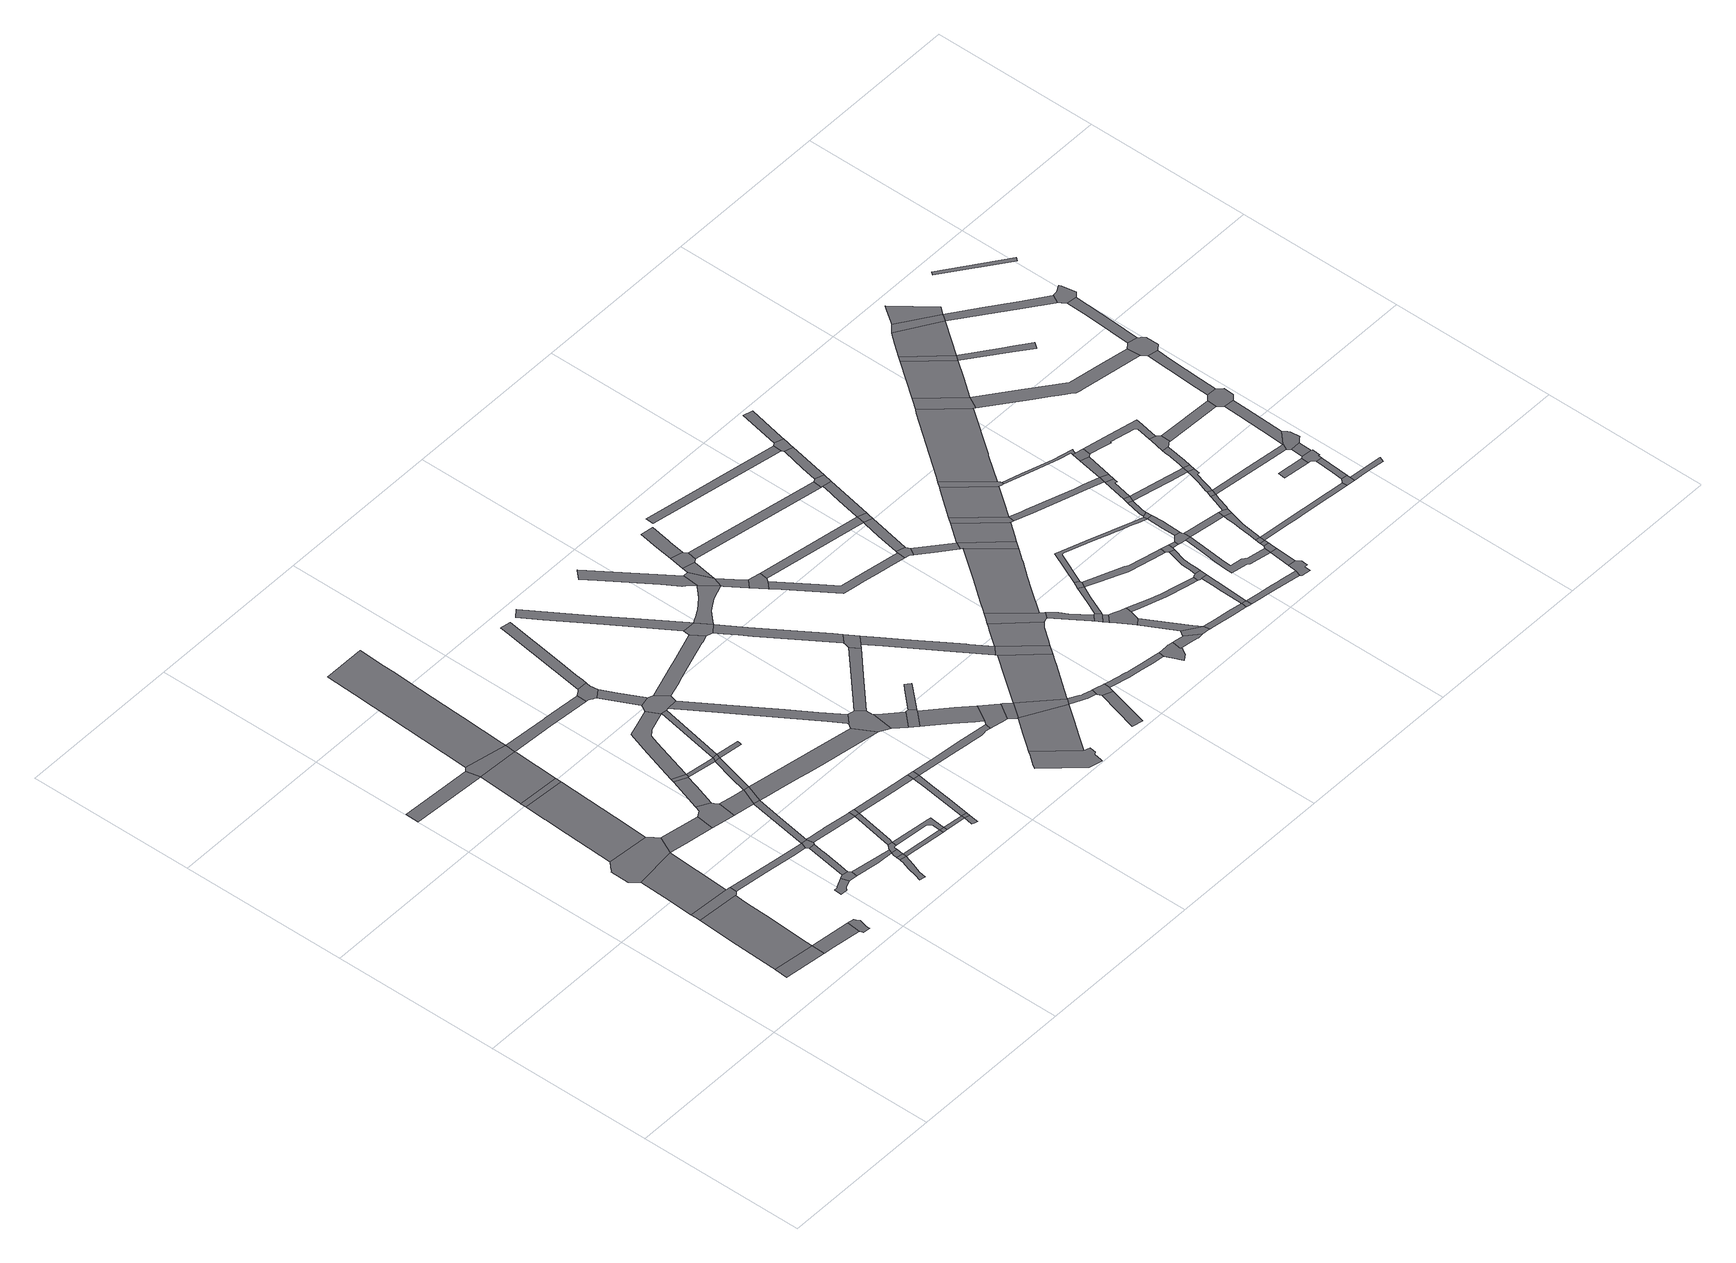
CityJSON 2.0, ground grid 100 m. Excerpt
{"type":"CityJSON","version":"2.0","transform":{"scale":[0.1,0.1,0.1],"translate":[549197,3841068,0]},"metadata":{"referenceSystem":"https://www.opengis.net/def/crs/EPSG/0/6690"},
"CityObjects":{
"road1":{"type":"Road","geometry":[{"type":"MultiSurface","lod":"1","boundaries":[[[0,1,2,3]]]}]},
"road2":{"type":"Road","attributes":{"RoadStructureAttribute.sectionType":"1"},"geometry":[{"type":"MultiSurface","lod":"1","boundaries":[[[4,5,6,0,3,7,8,9,10,11,12]]]}]},
"road3":{"type":"Road","geometry":[{"type":"MultiSurface","lod":"1","boundaries":[[[13,14,4,12,15,16,17,18,19,20,21]]]}]},
"road4":{"type":"Road","attributes":{"RoadStructureAttribute.sectionType":"1"},"geometry":[{"type":"MultiSurface","lod":"1","boundaries":[[[22,3,2,23,24,25]]]}]},
"road5":{"type":"Road","attributes":{"RoadStructureAttribute.sectionType":"1"},"geometry":[{"type":"MultiSurface","lod":"1","boundaries":[[[26,27,28,29,30,13,21]]]}]},
"road6":{"type":"Road","geometry":[{"type":"MultiSurface","lod":"1","boundaries":[[[31,32,25,24,33,34,35,36,37]]]}]},
"road7":{"type":"Road","geometry":[{"type":"MultiSurface","lod":"1","boundaries":[[[38,39,40,41,42,43,29,28,44,45,46,47]]]}]},
"road8":{"type":"Road","attributes":{"RoadStructureAttribute.sectionType":"1"},"geometry":[{"type":"MultiSurface","lod":"1","boundaries":[[[48,49,50,51,52,53]]]}]},
"road9":{"type":"Road","attributes":{"RoadStructureAttribute.sectionType":"1"},"geometry":[{"type":"MultiSurface","lod":"1","boundaries":[[[54,55,56,57,38,47,58,59,60]]]}]},
"road10":{"type":"Road","attributes":{"RoadStructureAttribute.sectionType":"1"},"geometry":[{"type":"MultiSurface","lod":"1","boundaries":[[[61,62,19,18,63,64,65,66,67]]]}]},
"road11":{"type":"Road","geometry":[{"type":"MultiSurface","lod":"1","boundaries":[[[68,69,70,71,72,73,74,75]]]}]},
"road12":{"type":"Road","geometry":[{"type":"MultiSurface","lod":"1","boundaries":[[[76,54,60,77]]]}]},
"road13":{"type":"Road","attributes":{"RoadStructureAttribute.sectionType":"1"},"geometry":[{"type":"MultiSurface","lod":"1","boundaries":[[[44,28,78,79,80,81]]]}]},
"road14":{"type":"Road","attributes":{"RoadStructureAttribute.sectionType":"1"},"geometry":[{"type":"MultiSurface","lod":"1","boundaries":[[[52,82,76,77,83,84]]]}]},
"road15":{"type":"Road","geometry":[{"type":"MultiSurface","lod":"1","boundaries":[[[85,68,75,86,87,88,89,90,91]]]}]},
"road16":{"type":"Road","geometry":[{"type":"MultiSurface","lod":"1","boundaries":[[[92,93,53,52,84,94]]]}]},
"road17":{"type":"Road","attributes":{"RoadStructureAttribute.sectionType":"1"},"geometry":[{"type":"MultiSurface","lod":"1","boundaries":[[[95,96,97,98,99,100,85,91]]]}]},
"road18":{"type":"Road","geometry":[{"type":"MultiSurface","lod":"1","boundaries":[[[67,66,101,100,99,102,103,104,105]]]}]},
"road19":{"type":"Road","geometry":[{"type":"MultiSurface","lod":"1","boundaries":[[[106,107,108,109,81,80,110,111,112,113,114,115]]]}]},
"road20":{"type":"Road","attributes":{"RoadStructureAttribute.sectionType":"1"},"geometry":[{"type":"MultiSurface","lod":"1","boundaries":[[[116,88,87,117,118,119]]]}]},
"road21":{"type":"Road","attributes":{"RoadStructureAttribute.sectionType":"1"},"geometry":[{"type":"MultiSurface","lod":"1","boundaries":[[[120,121,122,123,124,125,126,127,128,129,130,131]]]}]},
"road22":{"type":"Road","attributes":{"RoadStructureAttribute.sectionType":"1"},"geometry":[{"type":"MultiSurface","lod":"1","boundaries":[[[132,67,105,133,134]]]}]},
"road23":{"type":"Road","attributes":{"RoadStructureAttribute.sectionType":"1"},"geometry":[{"type":"MultiSurface","lod":"1","boundaries":[[[135,136,137,138,92,94,139,140,141,142,143,144,145]]]}]},
"road24":{"type":"Road","geometry":[{"type":"MultiSurface","lod":"1","boundaries":[[[146,120,131,147]]]}]},
"road25":{"type":"Road","attributes":{"RoadStructureAttribute.sectionType":"1"},"geometry":[{"type":"MultiSurface","lod":"1","boundaries":[[[148,106,115,149,150,151]]]}]},
"road26":{"type":"Road","attributes":{"RoadStructureAttribute.sectionType":"1"},"geometry":[{"type":"MultiSurface","lod":"1","boundaries":[[[118,152,153,146,147,154,155]]]}]},
"road27":{"type":"Road","attributes":{"RoadStructureAttribute.sectionType":"1"},"geometry":[{"type":"MultiSurface","lod":"1","boundaries":[[[156,157,112,111,132,158]]]}]},
"road28":{"type":"Road","geometry":[{"type":"MultiSurface","lod":"1","boundaries":[[[159,119,118,155,160,161,162,163]]]}]},
"road29":{"type":"Road","attributes":{"RoadStructureAttribute.sectionType":"1"},"geometry":[{"type":"MultiSurface","lod":"1","boundaries":[[[164,165,166,167,168,169,170,171,105,104,172,173,174,175,176,177,178,179]]]}]},
"road30":{"type":"Road","geometry":[{"type":"MultiSurface","lod":"1","boundaries":[[[180,148,151,181,182]]]}]},
"road31":{"type":"Road","geometry":[{"type":"MultiSurface","lod":"1","boundaries":[[[158,132,134,183,184]]]}]},
"road32":{"type":"Road","attributes":{"RoadStructureAttribute.sectionType":"1"},"geometry":[{"type":"MultiSurface","lod":"1","boundaries":[[[178,159,163,185,186]]]}]},
"road33":{"type":"Road","attributes":{"RoadStructureAttribute.sectionType":"1"},"geometry":[{"type":"MultiSurface","lod":"1","boundaries":[[[147,131,187,188]]]}]},
"road34":{"type":"Road","attributes":{"RoadStructureAttribute.sectionType":"1"},"geometry":[{"type":"MultiSurface","lod":"1","boundaries":[[[189,190,191,94,84,192,193,194]]]}]},
"road35":{"type":"Road","attributes":{"RoadStructureAttribute.sectionType":"1"},"geometry":[{"type":"MultiSurface","lod":"1","boundaries":[[[195,196,197,163,162,198,199,188,200]]]}]},
"road36":{"type":"Road","attributes":{"RoadStructureAttribute.sectionType":"1"},"geometry":[{"type":"MultiSurface","lod":"1","boundaries":[[[201,182,181,202,203,204]]]}]},
"road37":{"type":"Road","geometry":[{"type":"MultiSurface","lod":"1","boundaries":[[[179,178,186,205]]]}]},
"road38":{"type":"Road","attributes":{"RoadStructureAttribute.sectionType":"1"},"geometry":[{"type":"MultiSurface","lod":"1","boundaries":[[[203,206,207,184,183,208]]]}]},
"road39":{"type":"Road","attributes":{"RoadStructureAttribute.sectionType":"1"},"geometry":[{"type":"MultiSurface","lod":"1","boundaries":[[[209,210,211,212,213,180,182,214,215,216,217,218,219,220,221]]]}]},
"road40":{"type":"Road","geometry":[{"type":"MultiSurface","lod":"1","boundaries":[[[188,187,222,200]]]}]},
"road41":{"type":"Road","geometry":[{"type":"MultiSurface","lod":"1","boundaries":[[[223,204,203,208]]]}]},
"road42":{"type":"Road","attributes":{"RoadStructureAttribute.sectionType":"1"},"geometry":[{"type":"MultiSurface","lod":"1","boundaries":[[[200,222,224,225]]]}]},
"road43":{"type":"Road","geometry":[{"type":"MultiSurface","lod":"1","boundaries":[[[226,227,228,223,208]]]}]},
"road44":{"type":"Road","attributes":{"RoadStructureAttribute.sectionType":"1"},"geometry":[{"type":"MultiSurface","lod":"1","boundaries":[[[229,230,231,205,186,232,233,234,235,236,237,238]]]}]},
"road45":{"type":"Road","geometry":[{"type":"MultiSurface","lod":"1","boundaries":[[[224,239,240,241,242,243,244]]]}]},
"road46":{"type":"Road","attributes":{"RoadStructureAttribute.sectionType":"1"},"geometry":[{"type":"MultiSurface","lod":"1","boundaries":[[[245,204,223,246]]]}]},
"road47":{"type":"Road","geometry":[{"type":"MultiSurface","lod":"1","boundaries":[[[225,224,244,247]]]}]},
"road48":{"type":"Road","attributes":{"RoadStructureAttribute.sectionType":"1"},"geometry":[{"type":"MultiSurface","lod":"1","boundaries":[[[248,249,250,183,134,251,252,253,254,255,256,257,258,259]]]}]},
"road49":{"type":"Road","geometry":[{"type":"MultiSurface","lod":"1","boundaries":[[[260,261,262,263,264,194,193,265,266,267,268,269,270]]]}]},
"road50":{"type":"Road","attributes":{"RoadStructureAttribute.sectionType":"1"},"geometry":[{"type":"MultiSurface","lod":"1","boundaries":[[[237,271,225,247,272,273,274]]]}]},
"road51":{"type":"Road","attributes":{"RoadStructureAttribute.sectionType":"1"},"geometry":[{"type":"MultiSurface","lod":"1","boundaries":[[[275,276,270,269,277,278,279]]]}]},
"road52":{"type":"Road","geometry":[{"type":"MultiSurface","lod":"1","boundaries":[[[280,279,278,281,282,209,221,283,245,246,284,285,286,287,288,289]]]}]},
"road53":{"type":"Road","geometry":[{"type":"MultiSurface","lod":"1","boundaries":[[[238,237,274,290]]]}]},
"road54":{"type":"Road","attributes":{"RoadStructureAttribute.sectionType":"1"},"geometry":[{"type":"MultiSurface","lod":"1","boundaries":[[[291,292,262,261,293,294,295,296,297]]]}]},
"road55":{"type":"Road","attributes":{"RoadStructureAttribute.sectionType":"1"},"geometry":[{"type":"MultiSurface","lod":"1","boundaries":[[[298,299,300,285,284,301,302,303,304,305,306,307]]]}]},
"road56":{"type":"Road","geometry":[{"type":"MultiSurface","lod":"1","boundaries":[[[308,309,307,306,310,259,258,311,312,313,314,315,316,317]]]}]},
"road57":{"type":"Road","attributes":{"RoadStructureAttribute.sectionType":"1"},"geometry":[{"type":"MultiSurface","lod":"1","boundaries":[[[318,319,320,321,322,290,274,323,324,325,326,327,328,329,330,331,332,333,334]]]}]},
"road58":{"type":"Road","attributes":{"RoadStructureAttribute.sectionType":"1"},"geometry":[{"type":"MultiSurface","lod":"1","boundaries":[[[335,336,337,289,288,338,339,340,341,342,343,344]]]}]},
"road59":{"type":"Road","attributes":{"RoadStructureAttribute.sectionType":"1"},"geometry":[{"type":"MultiSurface","lod":"1","boundaries":[[[345,314,313,346,347]]]}]},
"road60":{"type":"Road","geometry":[{"type":"MultiSurface","lod":"1","boundaries":[[[348,349,350,347,346,351,352,353]]]}]},
"road61":{"type":"Road","attributes":{"RoadStructureAttribute.sectionType":"1"},"geometry":[{"type":"MultiSurface","lod":"1","boundaries":[[[354,355,356,357,358,359,360,361,362,363,364,365]]]}]},
"road62":{"type":"Road","geometry":[{"type":"MultiSurface","lod":"1","boundaries":[[[366,367,368,369,370,371,372,373,374,375,376,377,378]]]}]},
"road63":{"type":"Road","attributes":{"RoadStructureAttribute.sectionType":"1"},"geometry":[{"type":"MultiSurface","lod":"1","boundaries":[[[379,380,352,351,381,382,383,384,385]]]}]},
"road64":{"type":"Road","geometry":[{"type":"MultiSurface","lod":"1","boundaries":[[[386,387,388,389,390,391,348,353]]]}]},
"road65":{"type":"Road","attributes":{"RoadStructureAttribute.sectionType":"1"},"geometry":[{"type":"MultiSurface","lod":"1","boundaries":[[[392,393,317,316,394,395,396]]]}]},
"road66":{"type":"Road","geometry":[{"type":"MultiSurface","lod":"1","boundaries":[[[364,397,398,335,344,399,400,401,402,365]]]}]},
"road67":{"type":"Road","attributes":{"RoadStructureAttribute.sectionType":"1"},"geometry":[{"type":"MultiSurface","lod":"1","boundaries":[[[385,384,403,334,333,404,405,406,407]]]}]},
"road68":{"type":"Road","attributes":{"RoadStructureAttribute.sectionType":"1"},"geometry":[{"type":"MultiSurface","lod":"1","boundaries":[[[408,409,410,366,378,411,412,413]]]}]},
"road69":{"type":"Road","geometry":[{"type":"MultiSurface","lod":"1","boundaries":[[[414,407,406,415,416,408,417]]]}]},
"road70":{"type":"Road","attributes":{"RoadStructureAttribute.sectionType":"1"},"geometry":[{"type":"MultiSurface","lod":"1","boundaries":[[[418,419,420,421,402,401,422,423,424,425,426,427]]]}]},
"road71":{"type":"Road","geometry":[{"type":"MultiSurface","lod":"1","boundaries":[[[417,408,413,428]]]}]},
"road72":{"type":"Road","attributes":{"RoadStructureAttribute.sectionType":"6"},"geometry":[{"type":"MultiSurface","lod":"1","boundaries":[[[429,430,431,432,433,434,435,436,365,402,437,438,439,440]]]}]},
"road73":{"type":"Road","attributes":{"RoadStructureAttribute.sectionType":"1"},"geometry":[{"type":"MultiSurface","lod":"1","boundaries":[[[441,442,443,444,445,446,429,447]]]}]},
"road74":{"type":"Road","geometry":[{"type":"MultiSurface","lod":"1","boundaries":[[[427,426,448,449,392,396,450,451]]]}]},
"road75":{"type":"Road","attributes":{"RoadStructureAttribute.sectionType":"1"},"geometry":[{"type":"MultiSurface","lod":"1","boundaries":[[[452,453,454,455,456,428,413,457,458,459,460,461,462,463,464]]]}]},
"road76":{"type":"Road","attributes":{"RoadStructureAttribute.sectionType":"1"},"geometry":[{"type":"MultiSurface","lod":"1","boundaries":[[[465,466,467,468]]]}]},
"road77":{"type":"Road","geometry":[{"type":"MultiSurface","lod":"1","boundaries":[[[469,447,429,440,470]]]}]},
"road78":{"type":"Road","attributes":{"RoadStructureAttribute.sectionType":"1"},"geometry":[{"type":"MultiSurface","lod":"1","boundaries":[[[471,472,473,417,428,474,475,476,477,478]]]}]},
"road79":{"type":"Road","attributes":{"RoadStructureAttribute.sectionType":"1"},"geometry":[{"type":"MultiSurface","lod":"1","boundaries":[[[479,480,481,482,483,451,450,484,485,486,487,488]]]}]},
"road80":{"type":"Road","attributes":{"RoadStructureAttribute.sectionType":"1"},"geometry":[{"type":"MultiSurface","lod":"1","boundaries":[[[489,469,470,490]]]}]},
"road81":{"type":"Road","attributes":{"RoadStructureAttribute.sectionType":"1"},"geometry":[{"type":"MultiSurface","lod":"1","boundaries":[[[491,470,440,492,493,494]]]}]},
"road82":{"type":"Road","geometry":[{"type":"MultiSurface","lod":"1","boundaries":[[[495,496,464,463,497,465,468,498,499,500]]]}]},
"road83":{"type":"Road","geometry":[{"type":"MultiSurface","lod":"1","boundaries":[[[494,493,501,502,503,504]]]}]},
"road84":{"type":"Road","geometry":[{"type":"MultiSurface","lod":"1","boundaries":[[[505,489,490,506,507,508]]]}]},
"road85":{"type":"Road","attributes":{"RoadStructureAttribute.sectionType":"1"},"geometry":[{"type":"MultiSurface","lod":"1","boundaries":[[[509,510,505,508,511,512,513,514]]]}]},
"road86":{"type":"Road","geometry":[{"type":"MultiSurface","lod":"1","boundaries":[[[488,487,471,478,515]]]}]},
"road87":{"type":"Road","attributes":{"RoadStructureAttribute.sectionType":"1"},"geometry":[{"type":"MultiSurface","lod":"1","boundaries":[[[516,517,518,519,520,521,522,523,524,500,499,525,526,527,528,529,530,531,532,533]]]}]},
"road88":{"type":"Road","attributes":{"RoadStructureAttribute.sectionType":"1"},"geometry":[{"type":"MultiSurface","lod":"1","boundaries":[[[534,535,536,537,538,488,515,539,540,541,542,543]]]}]},
"road89":{"type":"Road","attributes":{"RoadStructureAttribute.sectionType":"1"},"geometry":[{"type":"MultiSurface","lod":"1","boundaries":[[[544,545,546,502,501,547,548,549,550,551,552,553,554,555,556]]]}]},
"road90":{"type":"Road","geometry":[{"type":"MultiSurface","lod":"1","boundaries":[[[557,558,534,543,559,560,561,562]]]}]},
"road91":{"type":"Road","attributes":{"RoadStructureAttribute.sectionType":"1"},"geometry":[{"type":"MultiSurface","lod":"1","boundaries":[[[504,503,563,564]]]}]},
"road92":{"type":"Road","geometry":[{"type":"MultiSurface","lod":"1","boundaries":[[[565,566,567,568,569,570,533,532,571,572,573,574,575,576,577,578,579]]]}]},
"road93":{"type":"Road","attributes":{"RoadStructureAttribute.sectionType":"1"},"geometry":[{"type":"MultiSurface","lod":"1","boundaries":[[[507,506,580,581]]]}]},
"road94":{"type":"Road","attributes":{"RoadStructureAttribute.sectionType":"1"},"geometry":[{"type":"MultiSurface","lod":"1","boundaries":[[[582,583,584,560,559,585,586,587,588]]]}]},
"road95":{"type":"Road","geometry":[{"type":"MultiSurface","lod":"1","boundaries":[[[589,588,587,590,591,592]]]}]},
"road96":{"type":"Road","attributes":{"RoadStructureAttribute.sectionType":"1"},"geometry":[{"type":"MultiSurface","lod":"1","boundaries":[[[591,590,593,594]]]}]},
"road97":{"type":"Road","attributes":{"RoadStructureAttribute.sectionType":"1"},"geometry":[{"type":"MultiSurface","lod":"1","boundaries":[[[595,579,578,596,597,598,599,600,601,602]]]}]},
"road98":{"type":"Road","geometry":[{"type":"MultiSurface","lod":"1","boundaries":[[[603,604,594,593,605,606,607,608,609,610,611,612]]]}]},
"road99":{"type":"Road","geometry":[{"type":"MultiSurface","lod":"1","boundaries":[[[613,556,555,614,615,616,617]]]}]},
"road100":{"type":"Road","attributes":{"RoadStructureAttribute.sectionType":"1"},"geometry":[{"type":"MultiSurface","lod":"1","boundaries":[[[618,619,620,621,557,562,622,623,624,625,626,627]]]}]},
"road101":{"type":"Road","attributes":{"RoadStructureAttribute.sectionType":"1"},"geometry":[{"type":"MultiSurface","lod":"1","boundaries":[[[628,629,630,589,592,631,632]]]}]},
"road102":{"type":"Road","attributes":{"RoadStructureAttribute.sectionType":"1"},"geometry":[{"type":"MultiSurface","lod":"1","boundaries":[[[633,608,607,634,635]]]}]},
"road103":{"type":"Road","geometry":[{"type":"MultiSurface","lod":"1","boundaries":[[[634,636,602,601,637,635]]]}]},
"road104":{"type":"Road","attributes":{"RoadStructureAttribute.sectionType":"1"},"geometry":[{"type":"MultiSurface","lod":"1","boundaries":[[[638,639,640,641]]]}]},
"road105":{"type":"Road","attributes":{"RoadStructureAttribute.sectionType":"1"},"geometry":[{"type":"MultiSurface","lod":"1","boundaries":[[[563,642,643,613,617,644]]]}]},
"road106":{"type":"Road","attributes":{"RoadStructureAttribute.sectionType":"1"},"geometry":[{"type":"MultiSurface","lod":"1","boundaries":[[[616,615,645,646,647]]]}]},
"road107":{"type":"Road","geometry":[{"type":"MultiSurface","lod":"1","boundaries":[[[648,628,632,649,650]]]}]},
"road108":{"type":"Road","geometry":[{"type":"MultiSurface","lod":"1","boundaries":[[[564,563,644,651,652]]]}]},
"road109":{"type":"Road","geometry":[{"type":"MultiSurface","lod":"1","boundaries":[[[647,646,618,627,653]]]}]},
"road110":{"type":"Road","attributes":{"RoadStructureAttribute.sectionType":"1"},"geometry":[{"type":"MultiSurface","lod":"1","boundaries":[[[654,655,656,635,637,657,658,659,660,661]]]}]},
"road111":{"type":"Road","attributes":{"RoadStructureAttribute.sectionType":"1"},"geometry":[{"type":"MultiSurface","lod":"1","boundaries":[[[662,663,664,665,564,652,666]]]}]},
"road112":{"type":"Road","attributes":{"RoadStructureAttribute.sectionType":"1"},"geometry":[{"type":"MultiSurface","lod":"1","boundaries":[[[667,668,669,670,671,612,611,672,673,674,675,676,677,678,679]]]}]},
"road113":{"type":"Road","attributes":{"RoadStructureAttribute.sectionType":"1"},"geometry":[{"type":"MultiSurface","lod":"1","boundaries":[[[680,647,653,681,682,683]]]}]},
"road114":{"type":"Road","geometry":[{"type":"MultiSurface","lod":"1","boundaries":[[[684,685,581,580,662,666,686]]]}]},
"road115":{"type":"Road","attributes":{"RoadStructureAttribute.sectionType":"1"},"geometry":[{"type":"MultiSurface","lod":"1","boundaries":[[[687,688,689,690,691,649,632,692,693,694,695,696,697,698]]]}]},
"road116":{"type":"Road","geometry":[{"type":"MultiSurface","lod":"1","boundaries":[[[661,660,699,700,701]]]}]},
"road117":{"type":"Road","geometry":[{"type":"MultiSurface","lod":"1","boundaries":[[[702,680,683,703,704,705]]]}]},
"road118":{"type":"Road","attributes":{"RoadStructureAttribute.sectionType":"1"},"geometry":[{"type":"MultiSurface","lod":"1","boundaries":[[[706,707,708,684,686,709]]]}]},
"road119":{"type":"Road","attributes":{"RoadStructureAttribute.sectionType":"1"},"geometry":[{"type":"MultiSurface","lod":"1","boundaries":[[[710,711,712,713,661,701,714,715,716]]]}]},
"road120":{"type":"Road","geometry":[{"type":"MultiSurface","lod":"1","boundaries":[[[717,718,719,720,679,678,721,710,716,722]]]}]},
"road121":{"type":"Road","attributes":{"RoadStructureAttribute.sectionType":"1"},"geometry":[{"type":"MultiSurface","lod":"1","boundaries":[[[723,724,725,726,727,728,729,730,731,648,650,732,733,734,735,736,737,738,739,740,741,742]]]}]},
"road122":{"type":"Road","geometry":[{"type":"MultiSurface","lod":"1","boundaries":[[[743,641,640,706,709,744,745,746]]]}]},
"road123":{"type":"Road","attributes":{"RoadStructureAttribute.sectionType":"1"},"geometry":[{"type":"MultiSurface","lod":"1","boundaries":[[[747,748,749,702,705,750,751]]]}]},
"road124":{"type":"Road","attributes":{"RoadStructureAttribute.sectionType":"1"},"geometry":[{"type":"MultiSurface","lod":"1","boundaries":[[[752,753,754,755,717,722,756,757,758,759]]]}]},
"road125":{"type":"Road","attributes":{"RoadStructureAttribute.sectionType":"1"},"geometry":[{"type":"MultiSurface","lod":"1","boundaries":[[[760,761,762,763,701,700,764,765,766]]]}]},
"road126":{"type":"Road","attributes":{"RoadStructureAttribute.sectionType":"1"},"geometry":[{"type":"MultiSurface","lod":"1","boundaries":[[[767,743,746,768,769]]]}]},
"road127":{"type":"Road","geometry":[{"type":"MultiSurface","lod":"1","boundaries":[[[698,697,752,759,770,771]]]}]},
"road128":{"type":"Road","geometry":[{"type":"MultiSurface","lod":"1","boundaries":[[[772,747,751,773,774,775,776,777]]]}]},
"road129":{"type":"Road","attributes":{"RoadStructureAttribute.sectionType":"1"},"geometry":[{"type":"MultiSurface","lod":"1","boundaries":[[[771,770,778,779]]]}]},
"road130":{"type":"Road","geometry":[{"type":"MultiSurface","lod":"1","boundaries":[[[780,779,778,781,782,783,784,785,786,787,788]]]}]},
"road131":{"type":"Road","attributes":{"RoadStructureAttribute.sectionType":"1"},"geometry":[{"type":"MultiSurface","lod":"1","boundaries":[[[789,790,791,792,793,705,704,794,795,796,797,798]]]}]},
"road132":{"type":"Road","attributes":{"RoadStructureAttribute.sectionType":"1"},"geometry":[{"type":"MultiSurface","lod":"1","boundaries":[[[783,799,800,801,802,803,804,805,806,807,808,809,810,811,812,813,814,784]]]}]},
"road133":{"type":"Road","geometry":[{"type":"MultiSurface","lod":"1","boundaries":[[[815,816,766,765,817,818,819,820,821,822,823]]]}]},
"road134":{"type":"Road","attributes":{"RoadStructureAttribute.sectionType":"1"},"geometry":[{"type":"MultiSurface","lod":"1","boundaries":[[[824,825,826,741,827,828,780,788]]]}]},
"road135":{"type":"Road","geometry":[{"type":"MultiSurface","lod":"1","boundaries":[[[829,830,742,741,826]]]}]},
"road136":{"type":"Road","attributes":{"RoadStructureAttribute.sectionType":"1"},"geometry":[{"type":"MultiSurface","lod":"1","boundaries":[[[807,815,823,831]]]}]},
"road137":{"type":"Road","attributes":{"RoadStructureAttribute.sectionType":"1"},"geometry":[{"type":"MultiSurface","lod":"1","boundaries":[[[832,833,834,835,830,829,836,837,838,839]]]}]},
"road138":{"type":"Road","geometry":[{"type":"MultiSurface","lod":"1","boundaries":[[[840,808,807,831,841,842]]]}]},
"road139":{"type":"Road","attributes":{"RoadStructureAttribute.sectionType":"1"},"geometry":[{"type":"MultiSurface","lod":"1","boundaries":[[[843,840,842,844]]]}]},
"road140":{"type":"Road","attributes":{"RoadStructureAttribute.sectionType":"1"},"geometry":[{"type":"MultiSurface","lod":"1","boundaries":[[[845,846,785,784,847,848,849]]]}]},
"road141":{"type":"Road","geometry":[{"type":"MultiSurface","lod":"1","boundaries":[[[850,843,844,851]]]}]},
"road142":{"type":"Road","geometry":[{"type":"MultiSurface","lod":"1","boundaries":[[[852,832,839,853]]]}]},
"road143":{"type":"Road","attributes":{"RoadStructureAttribute.sectionType":"1"},"geometry":[{"type":"MultiSurface","lod":"1","boundaries":[[[854,855,856,772,777,857,858,859]]]}]},
"road144":{"type":"Road","attributes":{"RoadStructureAttribute.sectionType":"1"},"geometry":[{"type":"MultiSurface","lod":"1","boundaries":[[[860,861,862,863,864,865,866,775,774,867,868,869,870,871,872]]]}]},
"road145":{"type":"Road","attributes":{"RoadStructureAttribute.sectionType":"1"},"geometry":[{"type":"MultiSurface","lod":"1","boundaries":[[[873,874,875,852,853,876,877,878]]]}]},
"road146":{"type":"Road","attributes":{"RoadStructureAttribute.sectionType":"1"},"geometry":[{"type":"MultiSurface","lod":"1","boundaries":[[[848,879,880,881,882,883,884,850,851,885,886]]]}]},
"road147":{"type":"Road","geometry":[{"type":"MultiSurface","lod":"1","boundaries":[[[798,797,873,878,887]]]}]},
"road148":{"type":"Road","geometry":[{"type":"MultiSurface","lod":"1","boundaries":[[[849,848,886,888,889,890]]]}]},
"road149":{"type":"Road","attributes":{"RoadStructureAttribute.sectionType":"1"},"geometry":[{"type":"MultiSurface","lod":"1","boundaries":[[[891,798,887,892]]]}]},
"road150":{"type":"Road","attributes":{"RoadStructureAttribute.sectionType":"1"},"geometry":[{"type":"MultiSurface","lod":"1","boundaries":[[[893,894,853,839,895,896,897,898]]]}]},
"road151":{"type":"Road","attributes":{"RoadStructureAttribute.sectionType":"1"},"geometry":[{"type":"MultiSurface","lod":"1","boundaries":[[[899,900,890,889,901,902,903]]]}]},
"road152":{"type":"Road","geometry":[{"type":"MultiSurface","lod":"1","boundaries":[[[871,891,892,904,905,872]]]}]},
"road153":{"type":"Road","geometry":[{"type":"MultiSurface","lod":"1","boundaries":[[[906,899,903,907]]]}]},
"road154":{"type":"Road","geometry":[{"type":"MultiSurface","lod":"1","boundaries":[[[908,854,859,909,910]]]}]},
"road155":{"type":"Road","attributes":{"RoadStructureAttribute.sectionType":"1"},"geometry":[{"type":"MultiSurface","lod":"1","boundaries":[[[897,911,912,913,914,915,916,917,906,907,918,919,920,921,922,923,924]]]}]},
"road156":{"type":"Road","attributes":{"RoadStructureAttribute.sectionType":"1"},"geometry":[{"type":"MultiSurface","lod":"1","boundaries":[[[925,926,927,851,844,928,929,930,931,932,933,934,935]]]}]},
"road157":{"type":"Road","geometry":[{"type":"MultiSurface","lod":"1","boundaries":[[[898,897,924,936]]]}]},
"road158":{"type":"Road","attributes":{"RoadStructureAttribute.sectionType":"1"},"geometry":[{"type":"MultiSurface","lod":"1","boundaries":[[[937,938,939,940,941,905,904,942,943,944,945,946,947,948,949]]]}]},
"road159":{"type":"Road","attributes":{"RoadStructureAttribute.sectionType":"1"},"geometry":[{"type":"MultiSurface","lod":"1","boundaries":[[[950,951,952,953,898,936,954,955,956]]]}]},
"road160":{"type":"Road","attributes":{"RoadStructureAttribute.sectionType":"1"},"geometry":[{"type":"MultiSurface","lod":"1","boundaries":[[[957,908,910,958,959]]]}]},
"road161":{"type":"Road","attributes":{"RoadStructureAttribute.sectionType":"1"},"geometry":[{"type":"MultiSurface","lod":"1","boundaries":[[[960,907,903,961,962,963]]]}]},
"road162":{"type":"Road","geometry":[{"type":"MultiSurface","lod":"1","boundaries":[[[948,964,965,966,950,956,967,968,969,970,971,949]]]}]},
"road163":{"type":"Road","geometry":[{"type":"MultiSurface","lod":"1","boundaries":[[[972,957,959,973]]]}]},
"road164":{"type":"Road","geometry":[{"type":"MultiSurface","lod":"1","boundaries":[[[974,975,976,977]]]}]},
"road165":{"type":"Road","geometry":[{"type":"MultiSurface","lod":"1","boundaries":[[[978,979,980,935,934,981,982,983]]]}]},
"road166":{"type":"Road","attributes":{"RoadStructureAttribute.sectionType":"1"},"geometry":[{"type":"MultiSurface","lod":"1","boundaries":[[[984,985,978,983,986]]]}]},
"road167":{"type":"Road","attributes":{"RoadStructureAttribute.sectionType":"1"},"geometry":[{"type":"MultiSurface","lod":"1","boundaries":[[[987,988,972,973,989,990]]]}]},
"road168":{"type":"Road","attributes":{"RoadStructureAttribute.sectionType":"1"},"geometry":[{"type":"MultiSurface","lod":"1","boundaries":[[[970,969,991,992,993]]]}]},
"road169":{"type":"Road","attributes":{"RoadStructureAttribute.sectionType":"1"},"geometry":[{"type":"MultiSurface","lod":"1","boundaries":[[[994,995,996,910,909,997,998,999,1000,1001,1002,1003,1004,1005,1006,1007,1008]]]}]},
"road170":{"type":"Road","geometry":[{"type":"MultiSurface","lod":"1","boundaries":[[[1009,977,976,1010,984,986,1011,1012,1013,1014]]]}]},
"road171":{"type":"Road","attributes":{"RoadStructureAttribute.sectionType":"1"},"geometry":[{"type":"MultiSurface","lod":"1","boundaries":[[[1015,1016,1009,1014]]]}]},
"road172":{"type":"Road","attributes":{"RoadStructureAttribute.sectionType":"1"},"geometry":[{"type":"MultiSurface","lod":"1","boundaries":[[[1017,982,981,1018,1019,1020,1021]]]}]},
"road173":{"type":"Road","attributes":{"RoadStructureAttribute.sectionType":"1"},"geometry":[{"type":"MultiSurface","lod":"1","boundaries":[[[1022,1023,1024,1025,1026,1027,973,959]]]}]},
"road174":{"type":"Road","geometry":[{"type":"MultiSurface","lod":"1","boundaries":[[[1028,1029,1030,963,962,1016,1015,1031,1032,1033,1034]]]}]},
"road175":{"type":"Road","geometry":[{"type":"MultiSurface","lod":"1","boundaries":[[[1035,987,990,1036]]]}]},
"road176":{"type":"Road","attributes":{"RoadStructureAttribute.sectionType":"1"},"geometry":[{"type":"MultiSurface","lod":"1","boundaries":[[[1037,1038,1039,1040,963,1030,1041,1042]]]}]},
"road177":{"type":"Road","attributes":{"RoadStructureAttribute.sectionType":"1"},"geometry":[{"type":"MultiSurface","lod":"1","boundaries":[[[1043,1044,1045,1035,1036,1046]]]}]},
"road178":{"type":"Road","geometry":[{"type":"MultiSurface","lod":"1","boundaries":[[[1047,1048,1049,993,992,1050,1051,1037,1042,1052,1053,1054,1055,1056,1057,1058]]]}]},
"road179":{"type":"Road","attributes":{"RoadStructureAttribute.sectionType":"1"},"geometry":[{"type":"MultiSurface","lod":"1","boundaries":[[[1059,1060,1061,1047,1058,1062,1063,1064]]]}]},
"road180":{"type":"Road","attributes":{"RoadStructureAttribute.sectionType":"1"},"geometry":[{"type":"MultiSurface","lod":"1","boundaries":[[[990,1065,1066,1067,1068,1069,1070,1071,1036]]]}]},
"road181":{"type":"Road","geometry":[{"type":"MultiSurface","lod":"1","boundaries":[[[1072,1073,1008,1007,1074,1059,1064,1075,1076,1077,1078,1079,1080,1081]]]}]},
"road182":{"type":"Road","attributes":{"RoadStructureAttribute.sectionType":"1"},"geometry":[{"type":"MultiSurface","lod":"1","boundaries":[[[1082,1083,1084,1085,1072,1081,1086,1087]]]}]},
"road183":{"type":"Road","geometry":[{"type":"MultiSurface","lod":"1","boundaries":[[[1088,1089,1090,1091,1069,1068,1092,1082,1087,1093,1094,1095]]]}]},
"road184":{"type":"Road","attributes":{"RoadStructureAttribute.sectionType":"1"},"geometry":[{"type":"MultiSurface","lod":"1","boundaries":[[[1096,1097,1098,1099]]]}]}
},
"vertices":[
[349,287,0],[345,206,0],[595,174,0],[599,256,0],
[375,800,0],[362,547,0],[350,307,0],[601,292,0],[605,385,0],[614,551,0],[620,668,0],[623,728,0],[626,781,0],
[378,860,0],[377,831,0],[633,782,0],[634,782,0],[650,796,0],[653,798,0],[654,838,0],[652,839,0],[628,842,0],
[602,255,0],[664,166,0],[831,144,0],[838,225,0],
[638,1047,0],[639,1057,0],[649,1229,0],[394,1202,0],[387,1044,0],
[888,199,0],[879,220,0],[833,138,0],[838,121,0],[879,116,0],[881,139,0],[892,189,0],
[405,1417,0],[379,1390,0],[358,1367,0],[355,1365,0],[351,1251,0],[371,1228,0],[698,1334,0],[695,1339,0],[678,1363,0],[656,1394,0],
[199,2402,0],[6,2416,0],[4,2336,0],[438,2305,0],[450,2304,0],[432,2387,0],
[434,1992,0],[427,1863,0],[427,1862,0],[423,1780,0],[663,1530,0],[671,1696,0],[684,1973,0],
[939,797,0],[745,825,0],[853,771,0],[1030,746,0],[1107,736,0],[1112,735,0],[1125,769,0],
[1062,459,0],[1001,433,0],[996,428,0],[977,429,0],[974,384,0],[1013,381,0],[1027,396,0],[1075,416,0],
[435,2027,0],[686,2012,0],
[664,1227,0],[770,1209,0],[922,1183,0],[936,1291,0],
[435,2029,0],[700,2283,0],[700,2291,0],
[1084,468,0],[1101,412,0],[1126,409,0],[1130,447,0],[1129,448,0],[1123,457,0],[1120,462,0],
[456,2405,0],[445,2397,0],[704,2354,0],
[1133,539,0],[1133,541,0],[1151,648,0],[1151,649,0],[1162,719,0],[1123,716,0],
[1113,733,0],[1163,721,0],[1168,728,0],[1169,730,0],[1162,769,0],
[983,1343,0],[973,1312,0],[948,1298,0],[944,1296,0],[957,1177,0],[1061,1158,0],[1074,1269,0],[1071,1274,0],[1068,1280,0],[1056,1305,0],
[1265,425,0],[1266,388,0],[1365,384,0],[1373,406,0],
[1353,318,0],[1351,310,0],[1351,305,0],[1349,294,0],[1344,277,0],[1333,240,0],[1318,186,0],[1307,150,0],[1342,142,0],[1350,191,0],[1370,247,0],[1393,311,0],
[1186,1137,0],[1197,975,0],[1225,1129,0],
[505,3352,0],[496,3168,0],[489,3039,0],[471,2699,0],[706,2382,0],[720,2654,0],[722,2700,0],[738,3027,0],[743,3113,0],[747,3191,0],[755,3353,0],
[1356,343,0],[1396,333,0],
[1048,1545,0],[1098,1440,0],[1103,1454,0],[1121,1510,0],
[1360,370,0],[1360,367,0],[1396,336,0],[1401,377,0],
[1231,1239,0],[1166,1251,0],[1232,1239,0],
[1398,434,0],[1404,398,0],[1408,401,0],[1422,400,0],[1424,430,0],
[1442,733,0],[1278,757,0],[1276,757,0],[1262,759,0],[1254,760,0],[1186,768,0],[1173,770,0],[1164,769,0],[1176,730,0],[1254,719,0],[1260,719,0],[1262,718,0],[1272,717,0],[1441,692,0],[1446,691,0],[1448,732,0],
[1055,1567,0],[1123,1510,0],[1129,1532,0],
[1263,1234,0],[1233,1239,0],
[1433,452,0],[1475,689,0],
[1645,282,0],[1646,307,0],
[1031,2328,0],[982,2332,0],[975,2333,0],[957,2272,0],[1206,2253,0],[1209,2313,0],
[1680,368,0],[1683,397,0],[1668,399,0],[1631,377,0],[1651,352,0],[1674,302,0],
[1255,1513,0],[1255,1488,0],[1295,1482,0],[1307,1505,0],
[1482,728,0],
[1256,1335,0],[1233,1240,0],[1330,1481,0],
[1344,1981,0],[1250,1950,0],[1170,1927,0],[1133,1813,0],[1070,1614,0],[1130,1538,0],[1131,1540,0],[1166,1647,0],[1210,1788,0],[1227,1843,0],[1251,1861,0],[1263,1870,0],[1381,1909,0],
[1672,279,0],
[1337,1508,0],
[1792,266,0],[1794,288,0],
[1473,1460,0],[1475,1474,0],[1477,1487,0],
[1807,688,0],[1747,695,0],[1578,716,0],[1539,681,0],[1629,670,0],[1742,655,0],[1745,655,0],[1840,643,0],[1843,643,0],[1845,683,0],
[1782,211,0],[1798,205,0],[1815,199,0],[1815,202,0],[1817,211,0],[1823,259,0],
[1384,1908,0],[1418,1904,0],
[1827,282,0],
[1736,1148,0],[1268,1233,0],[1265,1234,0],[1258,1123,0],[1353,1107,0],[1459,1088,0],[1555,1069,0],[1622,1056,0],[1797,1027,0],[1929,1005,0],[1983,995,0],[1914,1116,0],
[1303,2310,0],[1307,2338,0],[1246,2337,0],[1235,2330,0],[1222,2322,0],[1221,2252,0],[1240,2240,0],[1244,2238,0],[1247,2235,0],[1260,2230,0],[1309,2265,0],
[1831,559,0],[1843,394,0],[1866,559,0],[1878,638,0],
[1420,2042,0],[1355,2174,0],[1316,2117,0],[1363,2022,0],[1423,2035,0],
[1431,2032,0],[1359,2011,0],[1356,2006,0],[1384,1910,0],[1432,1908,0],[1500,1914,0],[1503,1927,0],[1503,1930,0],[1509,1954,0],[1458,2022,0],
[1881,679,0],
[1332,2918,0],[1326,2873,0],[1311,2365,0],[1319,2415,0],[1319,2416,0],[1338,2541,0],[1393,2909,0],
[1898,1315,0],[1804,1457,0],[1712,1595,0],[1488,1824,0],[1606,1647,0],[1758,1417,0],[1877,1237,0],[1933,1153,0],[1936,1149,0],[1981,1192,0],
[2018,1185,0],[1988,1191,0],[1918,1122,0],[2000,986,0],[2027,971,0],[2044,962,0],[2062,1096,0],[2059,1099,0],[2060,1139,0],[2021,1185,0],
[2370,620,0],[2316,627,0],[2305,628,0],[2187,643,0],[2003,664,0],[1884,638,0],[2004,622,0],[2014,621,0],[2136,606,0],[2216,596,0],[2247,593,0],[2299,585,0],[2301,585,0],[2317,587,0],[2338,590,0],[2365,585,0],[2373,620,0],
[1902,2167,0],[1732,2110,0],[1665,2088,0],[1592,1980,0],[1649,1999,0],[1760,2035,0],[1761,2035,0],[1905,2082,0],[1906,2082,0],[1954,2097,0],
[2098,1061,0],[2107,903,0],[2182,983,0],
[2203,984,0],[2192,984,0],[2189,984,0],[2149,864,0],[2224,944,0],[2229,950,0],
[1980,2212,0],[1979,2214,0],[1971,2225,0],[1873,2369,0],[1815,2455,0],[1709,2611,0],[1485,2946,0],[1438,2910,0],[1515,2794,0],[1686,2540,0],[1909,2208,0],[1984,2206,0],
[2364,329,0],[2349,308,0],[2302,247,0],[2289,229,0],[2473,26,0],[2551,6,0],[2554,19,0],[2561,64,0],[2578,74,0],[2583,113,0],[2562,118,0],[2549,121,0],[2547,126,0],
[2365,816,0],[2246,924,0],[2186,829,0],[2269,752,0],[2354,672,0],[2389,639,0],[2447,740,0],
[2333,1065,0],[2345,1079,0],[2357,1092,0],[2342,1105,0],[2328,1118,0],[2303,1092,0],
[2353,1501,0],[2202,1359,0],[2061,1140,0],[2212,1285,0],[2386,1449,0],
[1907,2194,0],[1906,2188,0],[1986,2088,0],[1988,2088,0],[1991,2087,0],[2038,2125,0],
[2387,636,0],[2463,565,0],[2465,565,0],[2473,563,0],[2534,659,0],
[2513,525,0],[2447,439,0],[2400,376,0],[2607,205,0],[2679,300,0],[2752,396,0],
[2542,652,0],[2486,551,0],[2508,529,0],[2581,616,0],
[2375,1626,0],[2136,1979,0],[2055,2100,0],[2040,2122,0],[2022,2040,0],[2063,1978,0],[2104,1917,0],[2224,1742,0],[2359,1541,0],[2403,1584,0],
[2776,428,0],
[2201,2366,0],[2195,2360,0],[2177,2343,0],[2137,2303,0],[2069,2251,0],[2048,2239,0],[2033,2230,0],[2006,2217,0],[2070,2158,0],[2107,2196,0],[2180,2242,0],[2273,2275,0],
[1898,2896,0],[1851,2848,0],[1905,2769,0],[2089,2509,0],[2146,2420,0],[2177,2395,0],[2210,2462,0],
[2357,1526,0],[2355,1517,0],[2407,1469,0],[2451,1512,0],
[2902,374,0],[2857,386,0],[2842,391,0],[2834,396,0],[2779,427,0],[2755,394,0],[2813,367,0],[2836,355,0],[2847,352,0],[2881,343,0],[2893,340,0],[2897,339,0],[2905,373,0],
[2909,310,0],[2836,51,0],[2899,37,0],[2966,287,0],
[2241,2462,0],[2295,2336,0],
[2791,895,0],[2695,768,0],[2583,619,0],[2777,430,0],[2872,555,0],[2929,630,0],[2947,653,0],[2976,692,0],
[2757,1056,0],[2749,1068,0],[2694,1150,0],[2573,1329,0],[2506,1429,0],[2470,1376,0],[2556,1247,0],[2677,1067,0],[2784,905,0],[2828,948,0],
[2247,2500,0],[2319,2484,0],
[2380,2216,0],[2282,2262,0],[2357,2157,0],[2394,2197,0],
[2974,355,0],[2937,365,0],[2899,335,0],[2974,316,0],[2975,318,0],[2978,355,0],
[2413,2078,0],[2451,2117,0],[2466,2134,0],[2471,2183,0],
[2262,2592,0],[2338,2497,0],[2349,2550,0],[2334,2576,0],
[2299,2818,0],[2278,2696,0],[2350,2674,0],[2352,2686,0],[2353,2687,0],[2373,2805,0],
[3014,743,0],
[3324,290,0],[3292,296,0],[3213,308,0],[3148,318,0],[3120,322,0],[3111,324,0],[3094,328,0],[3069,334,0],[2992,352,0],[3019,308,0],[3069,296,0],[3100,289,0],[3112,287,0],[3180,277,0],[3254,265,0],[3319,256,0],[3322,256,0],[3326,290,0],
[2930,1081,0],[2921,1069,0],[2902,1045,0],[2896,1037,0],[2835,956,0],[3031,765,0],[3063,808,0],[3066,812,0],[3092,847,0],[3123,871,0],
[2807,1790,0],[2665,1816,0],[2600,1907,0],[2452,2024,0],[2631,1771,0],[2632,1771,0],[2637,1770,0],[2708,1758,0],[2766,1747,0],[2846,1733,0],[2917,1721,0],[3022,1702,0],[3028,1752,0],
[2975,1140,0],[2955,1114,0],[3155,881,0],[3178,911,0],[3161,930,0],[3157,934,0],
[3083,2023,0],[3093,2073,0],
[3400,291,0],[3398,291,0],[3390,291,0],[3387,291,0],[3353,290,0],[3332,290,0],[3340,215,0],[3365,160,0],[3402,184,0],[3420,215,0],[3421,217,0],[3422,218,0],[3424,222,0],[3420,230,0],[3426,286,0],
[3139,2349,0],[3145,2401,0],
[3280,770,0],[3255,803,0],[3221,863,0],[3240,757,0],[3284,694,0],[3290,685,0],[3322,716,0],
[3329,716,0],[3314,649,0],[3350,684,0],[3354,692,0],
[3331,623,0],[3368,659,0],
[3454,282,0],[3426,229,0],[3430,228,0],[3489,218,0],[3535,210,0],[3536,210,0],[3571,211,0],[3498,274,0],
[3435,635,0],[3403,646,0],[3339,611,0],[3383,543,0],[3407,502,0],[3444,532,0],[3454,570,0],[3456,575,0],[3458,586,0],[3464,624,0],
[3030,1764,0],[3050,1697,0],[3069,1682,0],[3092,1723,0],[3081,1749,0],
[3263,1522,0],[3132,1346,0],[3022,1202,0],[2992,1162,0],[3261,1073,0],[3315,1145,0],[3382,1230,0],[3387,1236,0],[3391,1242,0],[3441,1308,0],
[3416,900,0],[3371,800,0],[3334,721,0],[3410,813,0],[3443,882,0],
[3584,291,0],[3516,309,0],[3612,244,0],
[3496,278,0],[3620,206,0],
[2400,2871,0],[2397,2822,0],[3208,2670,0],[3212,2720,0],
[3080,2006,0],[3059,1905,0],[3136,2007,0],
[3165,1603,0],[3250,1532,0],[3273,1572,0],
[3435,941,0],[3460,912,0],[3460,925,0],
[3143,2040,0],[3146,2056,0],
[3475,1353,0],
[3780,217,0],[3690,231,0],[3619,243,0],[3624,206,0],[3665,199,0],[3769,183,0],[3858,170,0],[3862,204,0],
[3151,2347,0],[3147,2330,0],[3123,2216,0],[3095,2081,0],[3204,2336,0],
[3750,533,0],[3744,534,0],[3656,555,0],[3641,559,0],[3598,576,0],[3458,587,0],[3493,575,0],[3654,522,0],[3661,520,0],[3772,494,0],[3780,493,0],[3847,477,0],[3851,509,0],
[3360,1686,0],[3500,1385,0],[3556,1459,0],[3559,1463,0],
[3164,2412,0],[3164,2410,0],[3217,2396,0],
[3872,773,0],[3701,812,0],[3699,814,0],[3688,822,0],[3575,867,0],[3520,849,0],[3625,804,0],[3671,784,0],[3683,781,0],[3872,737,0],[3894,732,0],[3900,767,0],
[3878,166,0],[3893,164,0],[3892,199,0],
[3386,1720,0],[3566,1460,0],[3577,1457,0],[3585,1495,0],
[3215,2655,0],[3214,2646,0],[3185,2507,0],[3267,2639,0],
[3870,472,0],[3872,472,0],[3868,374,0],[3868,361,0],[3898,317,0],[3899,332,0],[3907,469,0],
[3876,519,0],[3874,518,0],[3873,517,0],[3863,514,0],[3864,473,0],[3910,516,0],
[4009,981,0],[3971,995,0],[3869,1030,0],[3861,1033,0],[3824,1046,0],[3734,1077,0],[3536,1146,0],[3530,1148,0],[3528,1143,0],[3548,1113,0],[3555,1118,0],[3563,1118,0],[3737,1057,0],[3814,1029,0],[3846,1018,0],[3869,1009,0],[3939,985,0],[3971,973,0],[4022,955,0],[4019,978,0],
[3230,2732,0],[3273,2667,0],[3278,2688,0],[3284,2717,0],
[3522,1896,0],[3511,1882,0],[3488,1852,0],[3653,1587,0],[3719,1675,0],
[3912,719,0],[3883,614,0],[3881,579,0],[3880,566,0],[3912,550,0],[3913,579,0],[3918,629,0],[3940,708,0],
[4128,162,0],[4091,168,0],[4062,173,0],[3974,186,0],[4051,139,0],[4205,114,0],[4215,149,0],
[3282,2980,0],[3287,2735,0],[3335,2964,0],
[3944,725,0],[3949,755,0],
[3545,1927,0],[3733,1670,0],[3748,1666,0],[3750,1681,0],[3747,1690,0],[3742,1705,0],
[3981,719,0],[3984,747,0],
[4019,775,0],[3999,717,0],[4026,713,0],[4029,713,0],[4062,711,0],[4061,751,0],[4054,756,0],[4054,763,0],[4054,768,0],
[4004,1358,0],[3950,1374,0],[3866,1402,0],[3681,1462,0],[3659,1469,0],[3686,1421,0],[3866,1363,0],[3985,1325,0],[4084,1293,0],[4093,1331,0],
[4018,608,0],[4016,580,0],[4008,502,0],[4001,422,0],[3999,405,0],[3998,385,0],[4095,366,0],[4108,354,0],[4238,330,0],[4239,372,0],[4133,391,0],[4107,409,0],[4037,420,0],[4032,420,0],[4039,487,0],[4048,581,0],
[4225,202,0],[4219,148,0],[4207,112,0],[4213,102,0],[4265,95,0],[4269,133,0],[4286,131,0],[4290,173,0],[4269,195,0],
[4056,844,0],[4058,891,0],[4055,957,0],[4020,854,0],[4019,786,0],
[4054,991,0],[4024,983,0],
[4278,326,0],
[4045,1105,0],[4025,1012,0],[4024,1008,0],[4024,985,0],[4054,1001,0],[4056,1022,0],[4056,1023,0],[4073,1096,0],
[4251,383,0],[4280,368,0],[4281,381,0],
[4252,412,0],[4283,410,0],
[4174,732,0],[4099,744,0],[4203,689,0],[4283,677,0],[4287,713,0],
[4257,447,0],[4287,440,0],
[4053,1139,0],[4087,1128,0],
[3871,2350,0],[3856,2331,0],[3574,1963,0],[3856,1859,0],[3861,1865,0],[4064,2135,0],
[4152,1547,0],[4152,1549,0],[4161,1564,0],[4040,1592,0],[3902,1634,0],[3863,1646,0],[3753,1680,0],[3863,1630,0],[3915,1614,0],[4068,1570,0],[4136,1553,0],[4134,1540,0],[4151,1535,0],
[4084,1286,0],[4075,1246,0],[4060,1171,0],[4114,1248,0],[4127,1245,0],[4132,1271,0],
[4283,675,0],[4280,647,0],[4278,625,0],[4275,600,0],[4270,561,0],[4263,498,0],[4304,570,0],[4327,661,0],
[4140,1311,0],
[4332,681,0],[4337,696,0],[4311,709,0],
[4122,1481,0],[4171,1466,0],
[4384,1063,0],[4267,1089,0],[4200,1067,0],[4301,1045,0],[4410,1021,0],[4418,1056,0],
[4350,821,0],[4337,780,0],[4342,709,0],[4364,774,0],[4376,808,0],
[4189,1478,0],[4196,1526,0],
[4361,853,0],[4386,841,0],
[3919,2413,0],[4074,2128,0],[4112,2199,0],
[4405,997,0],[4402,986,0],[4398,973,0],[4392,951,0],[4386,930,0],[4380,910,0],[4365,864,0],[4398,878,0],[4407,907,0],[4426,971,0],[4438,971,0],[4440,971,0],[4443,990,0],[4447,1011,0],
[4757,390,0],[4586,408,0],[4434,424,0],[4297,409,0],[4456,392,0],[4500,387,0],[4535,384,0],[4632,373,0],[4732,362,0],[4853,349,0],[4849,380,0],
[4454,1046,0],
[4502,1309,0],[4502,1311,0],[4527,1442,0],[4529,1455,0],[4327,1498,0],[4286,1457,0],[4321,1449,0],[4322,1456,0],[4474,1424,0],[4482,1414,0],[4483,1412,0],[4465,1320,0],[4503,1308,0],
[4445,1214,0],[4438,1180,0],[4442,1178,0],[4424,1084,0],[4461,1085,0],[4483,1207,0],[4483,1211,0],
[4085,2631,0],[4198,2312,0],[4277,2416,0],
[4633,814,0],[4708,766,0],[4850,749,0],[4868,783,0],
[4463,1307,0],[4462,1301,0],[4454,1261,0],[4496,1220,0],[4510,1229,0],[4520,1229,0],[4521,1288,0],[4511,1299,0],
[4105,2658,0],[4298,2444,0],
[4695,666,0],[4690,621,0],[4848,603,0],[4852,648,0],
[4869,400,0],[4868,399,0],[4854,384,0],[4903,344,0],[4905,374,0],[4907,396,0],
[4886,577,0],[4875,464,0],[4919,574,0],
[4212,2796,0],[4162,2733,0],[4443,2635,0],[4452,2647,0],
[4640,1223,0],[4859,1215,0],[4864,1274,0],
[4720,1851,0],[4517,1886,0],[4337,2025,0],[4305,1950,0],[4378,1893,0],[4410,1868,0],[4437,1848,0],[4459,1831,0],[4483,1813,0],[4506,1808,0],[4533,1804,0],[4571,1797,0],[4752,1767,0],[4893,1743,0],[4888,1824,0],
[4864,656,0],[4871,600,0],[4921,597,0],[4930,597,0],[4935,646,0],[4925,648,0],
[4929,731,0],[4868,727,0],
[4908,374,0],[4952,339,0],[5036,330,0],[5099,323,0],[5113,353,0],
[4497,2247,0],[4598,2170,0],[4610,2187,0],[4623,2205,0],[4522,2279,0],[4500,2295,0],
[4952,827,0],[4944,837,0],[4935,848,0],[4938,738,0],[4950,747,0],[4965,757,0],[4961,815,0],
[4260,2837,0],[4480,2688,0],
[4888,1182,0],[4884,1089,0],[4877,932,0],[4868,789,0],[4945,1089,0],[4948,1178,0],
[4339,2945,0],[4327,2928,0],[4267,2846,0],[4515,2730,0],
[4894,1301,0],[4884,1292,0],[4874,1283,0],[4869,1204,0],[4879,1192,0],[4959,1188,0],[4970,1198,0],[4981,1207,0],[4984,1267,0],[4973,1278,0],[4964,1288,0],[4954,1299,0],
[4917,1711,0],[4909,1568,0],[4898,1377,0],[4959,1404,0],[4970,1603,0],[4976,1699,0],
[4618,2524,0],[4759,2420,0],[4911,2307,0],[4915,2305,0],[4940,2353,0],[4800,2454,0],[4648,2566,0],
[4923,1848,0],[4912,1841,0],[4907,1724,0],[4986,1706,0],[5011,1723,0],[5012,1723,0],[5012,1803,0],[5011,1804,0],[4992,1824,0],[4981,1835,0],
[4945,2262,0],[4945,2261,0],[4939,2153,0],[4930,1967,0],[4992,2011,0],[5004,2256,0],
[5017,2370,0],[5013,2379,0],[4970,2355,0],[4945,2354,0],[4928,2286,0],[5006,2258,0],[5035,2283,0],[5018,2367,0],
[4677,2926,0],[4664,2910,0],[5015,2651,0],[5029,2671,0]
]}
